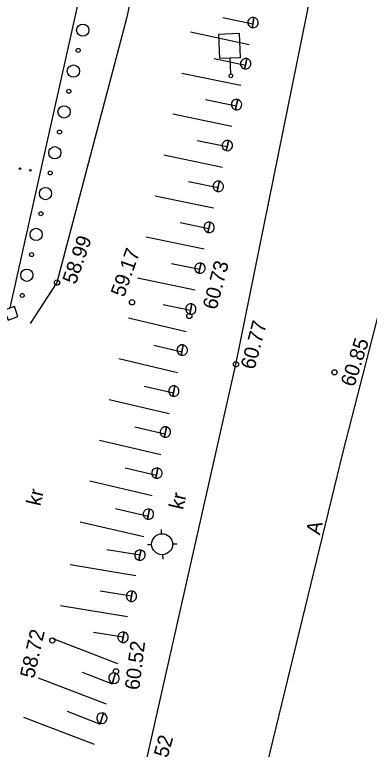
# Model space of a CAD drawing. Extents: x 641529 to 641656, y 6457322 to 6457531.
# Drawn here: x 641577.12 to 641594.07, y 6457459.29 to 6457494.35 of the extents above; entities that cross this region are included whole.
import ezdxf

# ---------------------------------------------------------------- set-up
doc = ezdxf.new("R2010")
doc.units = 0
for name, color, linetype in [('Level 10', 7, 'Continuous'), ('Level 14', 7, 'Continuous'), ('Level 19', 7, 'Continuous'), ('Level 21', 7, 'Continuous'), ('Level 30', 7, 'Continuous'), ('Level 38', 7, 'Continuous'), ('Level 4', 7, 'Continuous'), ('Level 5', 7, 'Continuous'), ('Level 6', 7, 'Continuous'), ('Level 7', 7, 'Continuous'), ('Level 8', 7, 'Continuous')]:
    doc.layers.add(name, color=color, linetype=linetype)

# ---------------------------------------------------------------- blocks, each defined once
blk = doc.blocks.new('AAP2')
at = {"layer": 'Level 6'}
blk.add_circle((0, 0), 34.5, dxfattribs=at)
blk = doc.blocks.new('BH')
at = {"layer": 'Level 7'}
for centre, radius in [((0, 0), 293), ((990, 0), 95.9)]:
    blk.add_circle(centre, radius, dxfattribs=at)
blk = doc.blocks.new('AEDM')
at = {"layer": 'Level 8'}
for p, q in [((0, 0), (-250, 0)), ((-250, 0), (0, 0)), ((250, 0), (0, 0)), ((0, 0), (250, 0))]:
    blk.add_line(p, q, dxfattribs=at)
for start, end in [(0, 180), (180, 0)]:
    blk.add_arc((0, 0), 250, start, end, dxfattribs=at)
blk = doc.blocks.new('LMARK3')
at = {"layer": 'Level 21'}
blk.add_line((0, 90), (0, 858), dxfattribs=at)
blk.add_lwpolyline([(-500, 1997), (-500, 858), (500, 858), (500, 1997)], close=True, dxfattribs=at)
blk.add_circle((0, 0), 89.8, dxfattribs=at)
blk = doc.blocks.new('KP3')
at = {"layer": 'Level 14'}
for p, q in [((-2, 501), (-2, 702)), ((-501, -1), (-697, -1)), ((497, -4), (705, -4)), ((1, -500), (1, -705))]:
    blk.add_line(p, q, dxfattribs=at)
blk.add_circle((0, 0), 500, dxfattribs=at)
blk = doc.blocks.new('AAP3')
at = {"layer": 'Level 6'}
blk.add_circle((0, 0), 34.5, dxfattribs=at)
blk = doc.blocks.new('BH0')
at = {"layer": 'Level 7'}
for centre, radius in [((0, 0), 293), ((990, 0), 95.9)]:
    blk.add_circle(centre, radius, dxfattribs=at)
blk = doc.blocks.new('AEDM0')
at = {"layer": 'Level 4'}
for p, q in [((0, 0), (-250, 0)), ((-250, 0), (0, 0)), ((250, 0), (0, 0)), ((0, 0), (250, 0))]:
    blk.add_line(p, q, dxfattribs=at)
for start, end in [(0, 180), (180, 0)]:
    blk.add_arc((0, 0), 250, start, end, dxfattribs=at)
blk = doc.blocks.new('LMARK4')
at = {"layer": 'Level 19'}
blk.add_line((0, 90), (0, 858), dxfattribs=at)
blk.add_lwpolyline([(-500, 1997), (-500, 858), (500, 858), (500, 1997)], close=True, dxfattribs=at)
blk.add_circle((0, 0), 89.8, dxfattribs=at)

msp = doc.modelspace()

# ---------------------------------------------------------------- linework, layer by layer
at = {"layer": 'Level 10'}
for p, q in [((641587.068, 6457494.226), (641588.502, 6457493.917)), ((641585.523, 6457493.536), (641588.334, 6457492.931)), ((641586.647, 6457492.271), (641588.146, 6457491.948)), ((641585.103, 6457491.569), (641587.93, 6457490.985)), ((641586.242, 6457490.313), (641587.712, 6457490.009)), ((641584.679, 6457489.615), (641587.493, 6457489.033)), ((641585.837, 6457488.355), (641587.275, 6457488.057)), ((641584.255, 6457487.661), (641587.056, 6457487.082)), ((641585.432, 6457486.396), (641586.838, 6457486.106)), ((641583.831, 6457485.706), (641586.619, 6457485.13)), ((641585.027, 6457484.438), (641586.401, 6457484.154)), ((641583.408, 6457483.752), (641586.183, 6457483.178)), ((641584.622, 6457482.48), (641585.964, 6457482.202)), ((641582.984, 6457481.797), (641585.746, 6457481.226)), ((641584.218, 6457480.521), (641585.527, 6457480.25)), ((641582.555, 6457479.885), (641585.313, 6457479.237)), ((641583.771, 6457478.572), (641585.111, 6457478.257)), ((641582.096, 6457477.938), (641584.909, 6457477.278)), ((641583.314, 6457476.625), (641584.707, 6457476.298)), ((641581.637, 6457475.992), (641584.505, 6457475.318)), ((641582.857, 6457474.678), (641584.303, 6457474.339)), ((641581.178, 6457474.045), (641584.101, 6457473.359)), ((641582.4, 6457472.731), (641583.899, 6457472.379)), ((641580.719, 6457472.099), (641583.697, 6457471.4)), ((641581.943, 6457470.785), (641583.495, 6457470.42)), ((641580.26, 6457470.153), (641583.293, 6457469.44)), ((641581.532, 6457468.828), (641583.113, 6457468.57)), ((641579.776, 6457468.102), (641582.911, 6457467.59)), ((641581.209, 6457466.855), (641582.709, 6457466.61)), ((641579.316, 6457466.151), (641582.507, 6457465.63)), ((641580.887, 6457464.881), (641582.305, 6457464.649)), ((641578.945, 6457464.575), (641582.044, 6457463.386)), ((641580.346, 6457462.967), (641581.788, 6457462.413)), ((641578.251, 6457462.699), (641581.5, 6457461.453)), ((641579.63, 6457461.1), (641581.211, 6457460.493)), ((641577.546, 6457460.828), (641580.923, 6457459.532))]:
    msp.add_line(p, q, dxfattribs=at)
at = {"layer": 'Level 30'}
for centre in [(641579.145, 6457481.566), (641582.73, 6457480.627), (641585.466, 6457479.975), (641587.695, 6457477.664), (641592.399, 6457477.281), (641578.923, 6457464.482), (641581.966, 6457463.009)]:
    msp.add_circle(centre, 0.125, dxfattribs=at)
at = {"layer": 'Level 38'}
msp.add_lwpolyline([(641555.801, 6457352.889), (641577.213, 6457409.326), (641592.82, 6457473.488), (641603.554, 6457515.158), (641605.443, 6457519.865), (641611.617, 6457522.664), (641620.513, 6457520.961), (641635.084, 6457514.468), (641642.966, 6457507.256), (641642.885, 6457499.687), (641630.4, 6457459.621), (641611.271, 6457399.083), (641595.435, 6457358.872), (641588.36, 6457348.048), (641580.127, 6457344.317), (641569.536, 6457346.364)], close=True, dxfattribs=at)
at = {"layer": 'Level 4'}
msp.add_lwpolyline([(641576.914, 6457480.363), (641582.266, 6457504.3), (641577.726, 6457512.215), (641574.381, 6457512.533)], dxfattribs=at)
msp.add_lwpolyline([(641576.642, 6457480.251), (641576.81, 6457479.775), (641577.281, 6457479.946), (641577.113, 6457480.422)], close=True, dxfattribs=at)
for centre in [(641579.145, 6457481.566), (641582.73, 6457480.627), (641585.466, 6457479.975), (641587.695, 6457477.664), (641592.399, 6457477.281), (641578.923, 6457464.482), (641581.966, 6457463.009)]:
    msp.add_circle(centre, 0.125, dxfattribs=at)
at = {"layer": 'Level 5'}
for points in [[(641575.501, 6457528.265), (641581.453, 6457516.93), (641584.382, 6457508.202), (641584.311, 6457503.033), (641582.479, 6457494.23), (641579.145, 6457481.566), (641577.864, 6457479.61)], [(641575.501, 6457528.265), (641581.453, 6457516.93), (641584.382, 6457508.202), (641584.311, 6457503.033), (641582.479, 6457494.23), (641579.145, 6457481.566), (641577.864, 6457479.61)], [(641587.695, 6457477.664), (641591.523, 6457496.573), (641591.523, 6457496.573), (641591.523, 6457496.573), (641591.942, 6457505.485), (641591.942, 6457505.485), (641591.078, 6457512.307), (641585.627, 6457522.767)], [(641587.695, 6457477.664), (641591.523, 6457496.573), (641591.523, 6457496.573), (641591.523, 6457496.573), (641591.942, 6457505.485), (641591.942, 6457505.485), (641591.078, 6457512.307), (641585.627, 6457522.767)], [(641573.048, 6457428.889), (641576.549, 6457436.974), (641583.229, 6457457.905), (641587.695, 6457477.664)], [(641573.048, 6457428.889), (641576.549, 6457436.974), (641583.229, 6457457.905), (641587.695, 6457477.664)]]:
    msp.add_lwpolyline(points, dxfattribs=at)
at = {"layer": 'Level 8'}
for p, q in [((641587.068, 6457494.226), (641588.502, 6457493.917)), ((641585.523, 6457493.536), (641588.334, 6457492.931)), ((641586.647, 6457492.271), (641588.146, 6457491.948)), ((641585.103, 6457491.569), (641587.93, 6457490.985)), ((641586.242, 6457490.313), (641587.712, 6457490.009)), ((641584.679, 6457489.615), (641587.493, 6457489.033)), ((641585.837, 6457488.355), (641587.275, 6457488.057)), ((641584.255, 6457487.661), (641587.056, 6457487.082)), ((641585.432, 6457486.396), (641586.838, 6457486.106)), ((641583.831, 6457485.706), (641586.619, 6457485.13)), ((641585.027, 6457484.438), (641586.401, 6457484.154)), ((641583.408, 6457483.752), (641586.183, 6457483.178)), ((641584.622, 6457482.48), (641585.964, 6457482.202)), ((641582.984, 6457481.797), (641585.746, 6457481.226)), ((641584.218, 6457480.521), (641585.527, 6457480.25)), ((641582.555, 6457479.885), (641585.313, 6457479.237)), ((641583.771, 6457478.572), (641585.111, 6457478.257)), ((641582.096, 6457477.938), (641584.909, 6457477.278)), ((641583.314, 6457476.625), (641584.707, 6457476.298)), ((641581.637, 6457475.992), (641584.505, 6457475.318)), ((641582.857, 6457474.678), (641584.303, 6457474.339)), ((641581.178, 6457474.045), (641584.101, 6457473.359)), ((641582.4, 6457472.731), (641583.899, 6457472.379)), ((641580.719, 6457472.099), (641583.697, 6457471.4)), ((641581.943, 6457470.785), (641583.495, 6457470.42)), ((641580.26, 6457470.153), (641583.293, 6457469.44)), ((641581.532, 6457468.828), (641583.113, 6457468.57)), ((641579.776, 6457468.102), (641582.911, 6457467.59)), ((641581.209, 6457466.855), (641582.709, 6457466.61)), ((641579.316, 6457466.151), (641582.507, 6457465.63)), ((641580.887, 6457464.881), (641582.305, 6457464.649)), ((641578.945, 6457464.575), (641582.044, 6457463.386)), ((641580.346, 6457462.967), (641581.788, 6457462.413)), ((641578.251, 6457462.699), (641581.5, 6457461.453)), ((641579.63, 6457461.1), (641581.211, 6457460.493)), ((641577.546, 6457460.828), (641580.923, 6457459.532))]:
    msp.add_line(p, q, dxfattribs=at)
msp.add_lwpolyline([(641576.914, 6457480.363), (641582.266, 6457504.3), (641577.726, 6457512.215), (641574.381, 6457512.533)], dxfattribs=at)
msp.add_lwpolyline([(641577.278, 6457479.947), (641577.111, 6457480.424), (641576.64, 6457480.253), (641576.807, 6457479.776)], close=True, dxfattribs=at)

# ---------------------------------------------------------------- block references
at = {"layer": 'Level 14', "xscale": 0.0009998969010655296, "yscale": 0.0009998969010655294, "rotation": 2.563845398404}
msp.add_blockref('KP3', (641584.167, 6457469.075), dxfattribs=at)
at = {"layer": 'Level 19', "xscale": 0.0009998969010655296, "yscale": 0.0009998969010655294, "rotation": 2.563845398404}
msp.add_blockref('LMARK4', (641587.453, 6457491.438), dxfattribs=at)
at = {"layer": 'Level 21', "xscale": 0.0009998969010655296, "yscale": 0.0009998969010655294, "rotation": 2.563845398404}
msp.add_blockref('LMARK3', (641587.453, 6457491.438), dxfattribs=at)
at = {"layer": 'Level 4', "xscale": 0.0009998969010655296}
for p, yscale, rotation in [((641588.512, 6457493.98), 0.0009998969010655296, -99.66245372257485), ((641588.16, 6457492.012), 0.0009998969010655298, -102.61631884153792), ((641587.723, 6457490.061), 0.0009998969010655298, -102.61631884153792), ((641587.286, 6457488.109), 0.0009998969010655298, -102.61631884153792), ((641586.849, 6457486.158), 0.0009998969010655298, -102.61631884153792), ((641586.413, 6457484.206), 0.0009998969010655298, -102.61631884153792), ((641585.976, 6457482.255), 0.0009998969010655298, -102.61631884153792), ((641585.539, 6457480.303), 0.0009998969010655298, -102.61631884153792), ((641585.13, 6457478.346), 0.0009998969010655298, -101.65367514758367), ((641584.726, 6457476.387), 0.0009998969010655298, -101.65367514758367), ((641584.322, 6457474.429), 0.0009998969010655298, -101.65367514758367), ((641583.918, 6457472.47), 0.0009998969010655298, -101.65367514758367), ((641583.514, 6457470.511), 0.0009998969010655298, -101.65367514758367), ((641583.11, 6457468.553), 0.0009998969010655298, -101.65367514758367), ((641582.706, 6457466.594), 0.0009998969010655298, -101.65367514758367), ((641582.302, 6457464.636), 0.0009998969010655298, -101.65367514758367), ((641581.869, 6457462.684), 0.0009998969010655294, -106.69970362236518), ((641581.294, 6457460.769), 0.0009998969010655294, -106.69970362236518)]:
    msp.add_blockref('AEDM0', p, dxfattribs=dict(at, yscale=yscale, rotation=rotation))
at = {"layer": 'Level 6', "xscale": 0.0009998969010655296, "yscale": 0.0009998969010655298, "rotation": -8.905426398147656}
for name, p in [('AAP2', (641577.376, 6457487.003)), ('AAP3', (641577.376, 6457487.003)), ('AAP2', (641577.87, 6457486.925)), ('AAP3', (641577.87, 6457486.925))]:
    msp.add_blockref(name, p, dxfattribs=at)
at = {"layer": 'Level 7', "xscale": 0.0009998969010655298, "yscale": 0.0009998969010655294, "rotation": -102.86225097806005}
for name, p in [('BH', (641580.377, 6457493.615)), ('BH0', (641580.377, 6457493.615)), ('BH', (641579.932, 6457491.665)), ('BH0', (641579.932, 6457491.665)), ('BH', (641579.486, 6457489.716)), ('BH0', (641579.486, 6457489.716)), ('BH', (641579.041, 6457487.766)), ('BH0', (641579.041, 6457487.766)), ('BH', (641578.596, 6457485.816)), ('BH0', (641578.596, 6457485.816)), ('BH', (641578.151, 6457483.867)), ('BH0', (641578.151, 6457483.867)), ('BH', (641577.706, 6457481.917)), ('BH0', (641577.706, 6457481.917))]:
    msp.add_blockref(name, p, dxfattribs=at)
at = {"layer": 'Level 8', "xscale": 0.0009998969010655296}
for p, yscale, rotation in [((641588.512, 6457493.98), 0.0009998969010655296, -99.66245372257485), ((641588.16, 6457492.012), 0.0009998969010655298, -102.61631884153792), ((641587.723, 6457490.061), 0.0009998969010655298, -102.61631884153792), ((641587.286, 6457488.109), 0.0009998969010655298, -102.61631884153792), ((641586.849, 6457486.158), 0.0009998969010655298, -102.61631884153792), ((641586.413, 6457484.206), 0.0009998969010655298, -102.61631884153792), ((641585.976, 6457482.255), 0.0009998969010655298, -102.61631884153792), ((641585.539, 6457480.303), 0.0009998969010655298, -102.61631884153792), ((641585.13, 6457478.346), 0.0009998969010655298, -101.65367514758367), ((641584.726, 6457476.387), 0.0009998969010655298, -101.65367514758367), ((641584.322, 6457474.429), 0.0009998969010655298, -101.65367514758367), ((641583.918, 6457472.47), 0.0009998969010655298, -101.65367514758367), ((641583.514, 6457470.511), 0.0009998969010655298, -101.65367514758367), ((641583.11, 6457468.553), 0.0009998969010655298, -101.65367514758367), ((641582.706, 6457466.594), 0.0009998969010655298, -101.65367514758367), ((641582.302, 6457464.636), 0.0009998969010655298, -101.65367514758367), ((641581.869, 6457462.684), 0.0009998969010655294, -106.69970362236518), ((641581.294, 6457460.769), 0.0009998969010655294, -106.69970362236518)]:
    msp.add_blockref('AEDM', p, dxfattribs=dict(at, yscale=yscale, rotation=rotation))

# ---------------------------------------------------------------- texts
at = {"layer": 'Level 30'}
for s, rotation, p in [('58.99', 70.5909, (641580.038, 6457481.445)), ('59.17', 70.5909, (641582.348, 6457480.836)), ('60.73', 75.1668, (641586.765, 6457480.235)), ('60.77', 75.0282, (641588.577, 6457477.376)), ('60.85', 72.1193, (641593.341, 6457476.55)), ('58.72', 77.1326, (641578.047, 6457462.638)), ('60.52', 82.9204, (641583.072, 6457462.09)), ('60.52', 74.2855, (641584.072, 6457457.594))]:
    msp.add_text(s, height=0.6999, rotation=rotation, dxfattribs=at).set_placement(p)
at = {"layer": 'Level 4'}
for s, rotation, p in [('58.99', 70.5909, (641580.038, 6457481.445)), ('59.17', 70.5909, (641582.348, 6457480.836)), ('60.73', 75.1668, (641586.765, 6457480.235)), ('60.77', 75.0282, (641588.577, 6457477.376)), ('60.85', 72.1193, (641593.341, 6457476.55)), ('58.72', 77.1326, (641578.047, 6457462.638)), ('60.52', 82.9204, (641583.072, 6457462.09)), ('60.52', 74.2855, (641584.072, 6457457.594))]:
    msp.add_text(s, height=0.6999, rotation=rotation, dxfattribs=at).set_placement(p)
at = {"layer": 'Level 5'}
for s, height, p in [('kr', 0.6999, (641578.348, 6457470.869)), ('kr', 0.6999, (641578.348, 6457470.869)), ('kr', 0.6999, (641585.164, 6457470.692)), ('kr', 0.6999, (641585.164, 6457470.692)), ('A', 0.7, (641591.705, 6457469.485)), ('A', 0.7, (641591.705, 6457469.485))]:
    msp.add_text(s, height=height, rotation=76.9124, dxfattribs=at).set_placement(p)

doc.saveas('drawing.dxf')
